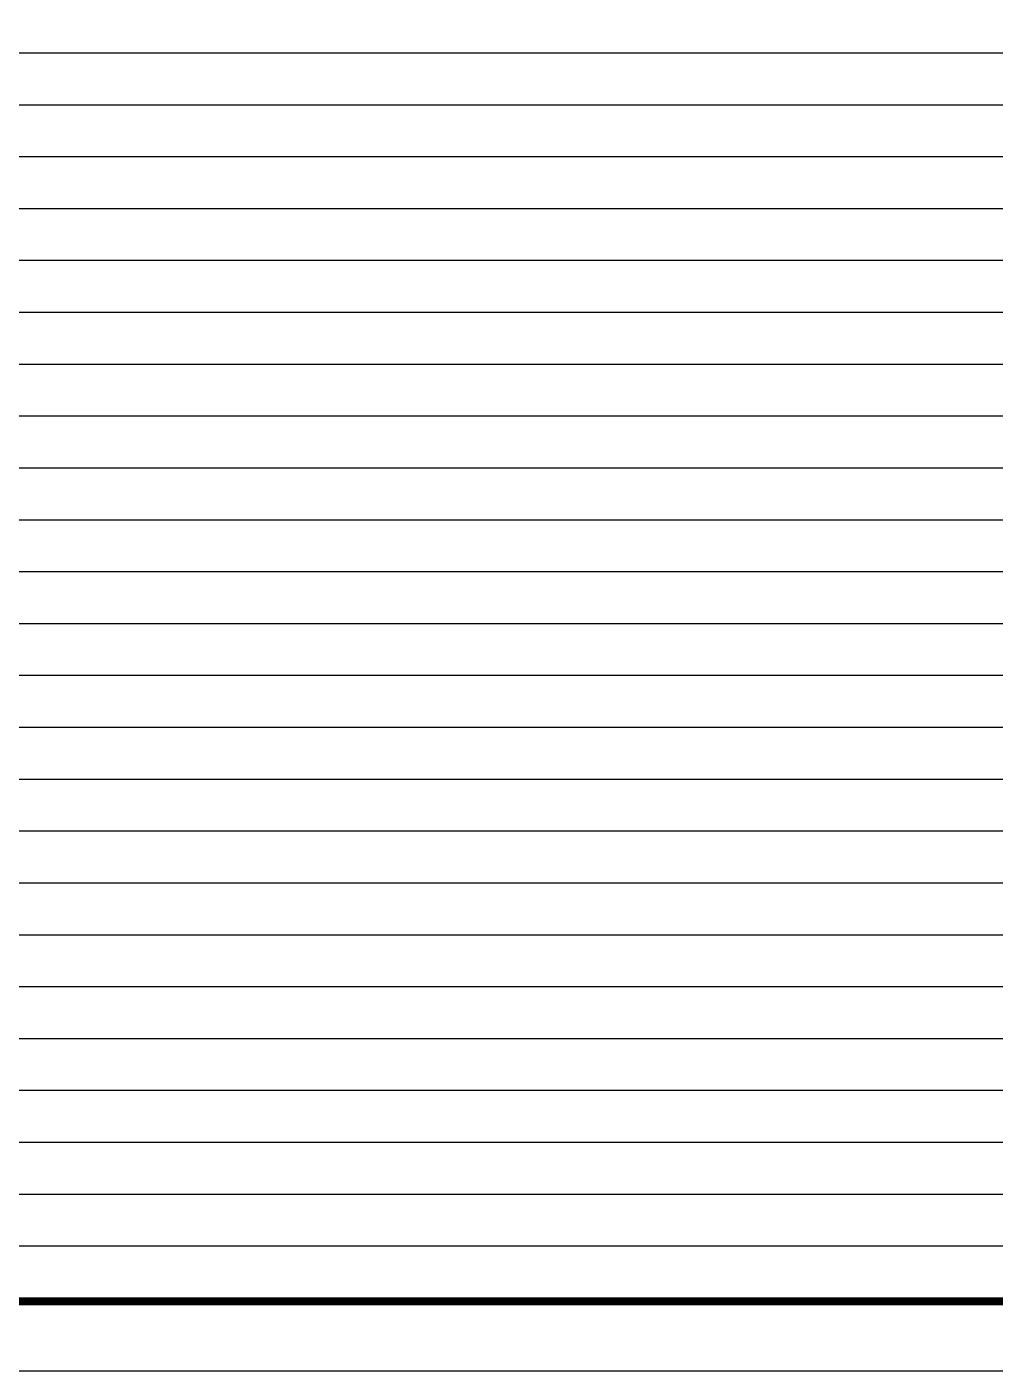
# Model space of a CAD drawing. Extents: x 27938 to 983267, y -209821 to 1628073.
# Drawn here: x 723614 to 737614, y 1109432 to 1128867 of the extents above; entities that cross this region are included whole.
import ezdxf

# ---------------------------------------------------------------- set-up
doc = ezdxf.new("R2010")
doc.units = 0
doc.header["$LTSCALE"] = 1000
doc.header["$MEASUREMENT"] = 0
doc.layers.add('Defpoint', color=7, linetype='Continuous')
doc.layers.add('图框', color=140, linetype='Continuous')
doc.layers.add('yichutu', color=7, linetype='Continuous', true_color=0xffffff, plot=False)

# ---------------------------------------------------------------- blocks, each defined once
blk = doc.blocks.new('TK')
at = {"layer": '图框'}
blk.add_lwpolyline([(465375, 548714), (549475, 548714), (549475, 489314), (465375, 489314)], close=True, dxfattribs=at)
blk.add_lwpolyline([(465375, 548714), (549475, 548714), (549475, 489314), (465375, 489314)], close=True, dxfattribs=at)
at = {"layer": '图框', "const_width": 100}
blk.add_lwpolyline([(548475, 490314), (548475, 547714), (467875, 547714), (467875, 490314)], close=True, dxfattribs=at)
blk = doc.blocks.new('yct-841-594-84100-59399.9999999999-100-1000.0')
at = {"layer": 'yichutu', "color": 7, "true_color": 0xffffff}
blk.add_lwpolyline([(0, 0), (0, 59400), (84100, 59400), (84100, 0)], close=True, dxfattribs=at)

msp = doc.modelspace()

# ---------------------------------------------------------------- linework, layer by layer
at = {"layer": 'Defpoint', "color": 252}
for p, q in [((670014.1, 1128492.1), (743484.8, 1128492.1)), ((670014.1, 1127742.1), (743484.8, 1127742.1)), ((670014.1, 1126992.1), (743484.8, 1126992.1)), ((670014.1, 1126242.1), (743484.8, 1126242.1)), ((670014.1, 1125492.1), (743484.8, 1125492.1)), ((670014.1, 1124742.1), (743484.8, 1124742.1)), ((670014.1, 1123992.1), (743484.8, 1123992.1)), ((670014.1, 1123242.1), (743484.8, 1123242.1)), ((670014.1, 1122492.1), (743484.8, 1122492.1)), ((670014.1, 1121742.1), (743484.8, 1121742.1)), ((670014.1, 1120992.1), (743484.8, 1120992.1)), ((670014.1, 1120242.1), (743484.8, 1120242.1)), ((670014.1, 1119492.1), (743484.8, 1119492.1)), ((670014.1, 1118742.1), (743484.8, 1118742.1)), ((670014.1, 1117992.1), (743484.8, 1117992.1)), ((670014.1, 1117242.1), (743484.8, 1117242.1)), ((670014.1, 1116492.1), (743484.8, 1116492.1)), ((670014.1, 1115742.1), (743484.8, 1115742.1)), ((670014.1, 1114992.1), (743484.8, 1114992.1)), ((670014.1, 1114242.1), (743484.8, 1114242.1)), ((670014.1, 1113492.1), (743484.8, 1113492.1)), ((670014.1, 1112742.1), (743484.8, 1112742.1)), ((670014.1, 1111992.1), (743484.8, 1111992.1)), ((670014.1, 1111242.1), (743484.8, 1111242.1)), ((670014.1, 1110492.1), (743484.8, 1110492.1))]:
    msp.add_line(p, q, dxfattribs=at)

# ---------------------------------------------------------------- block references
msp.add_blockref('TK', (202139.1, 620118.4))
at = {"layer": 'yichutu'}
msp.add_blockref('yct-841-594-84100-59399.9999999999-100-1000.0', (667514.1, 1109432.1), dxfattribs=at)

doc.saveas('drawing.dxf')
